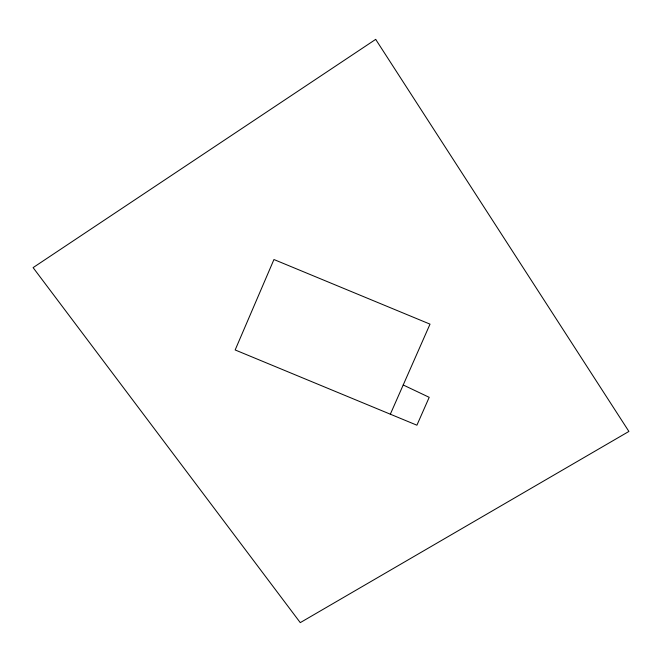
<?xml version="1.0" encoding="UTF-8"?>
<svg xmlns="http://www.w3.org/2000/svg" width="662" height="662" viewBox="0 0 662 662"><rect width="100%" height="100%" fill="white"/><g stroke="black" fill="none" stroke-linecap="round" stroke-linejoin="round"><path stroke-width="0.99" d="M390.332 414.205L430.019 324.14L273.944 259.529L235.159 349.958L416.911 425.203L429.199 397.324L403.208 384.978M375.685 39.372L33.1 267.622L300.267 622.628L628.9 431.442L375.685 39.372"/></g></svg>
